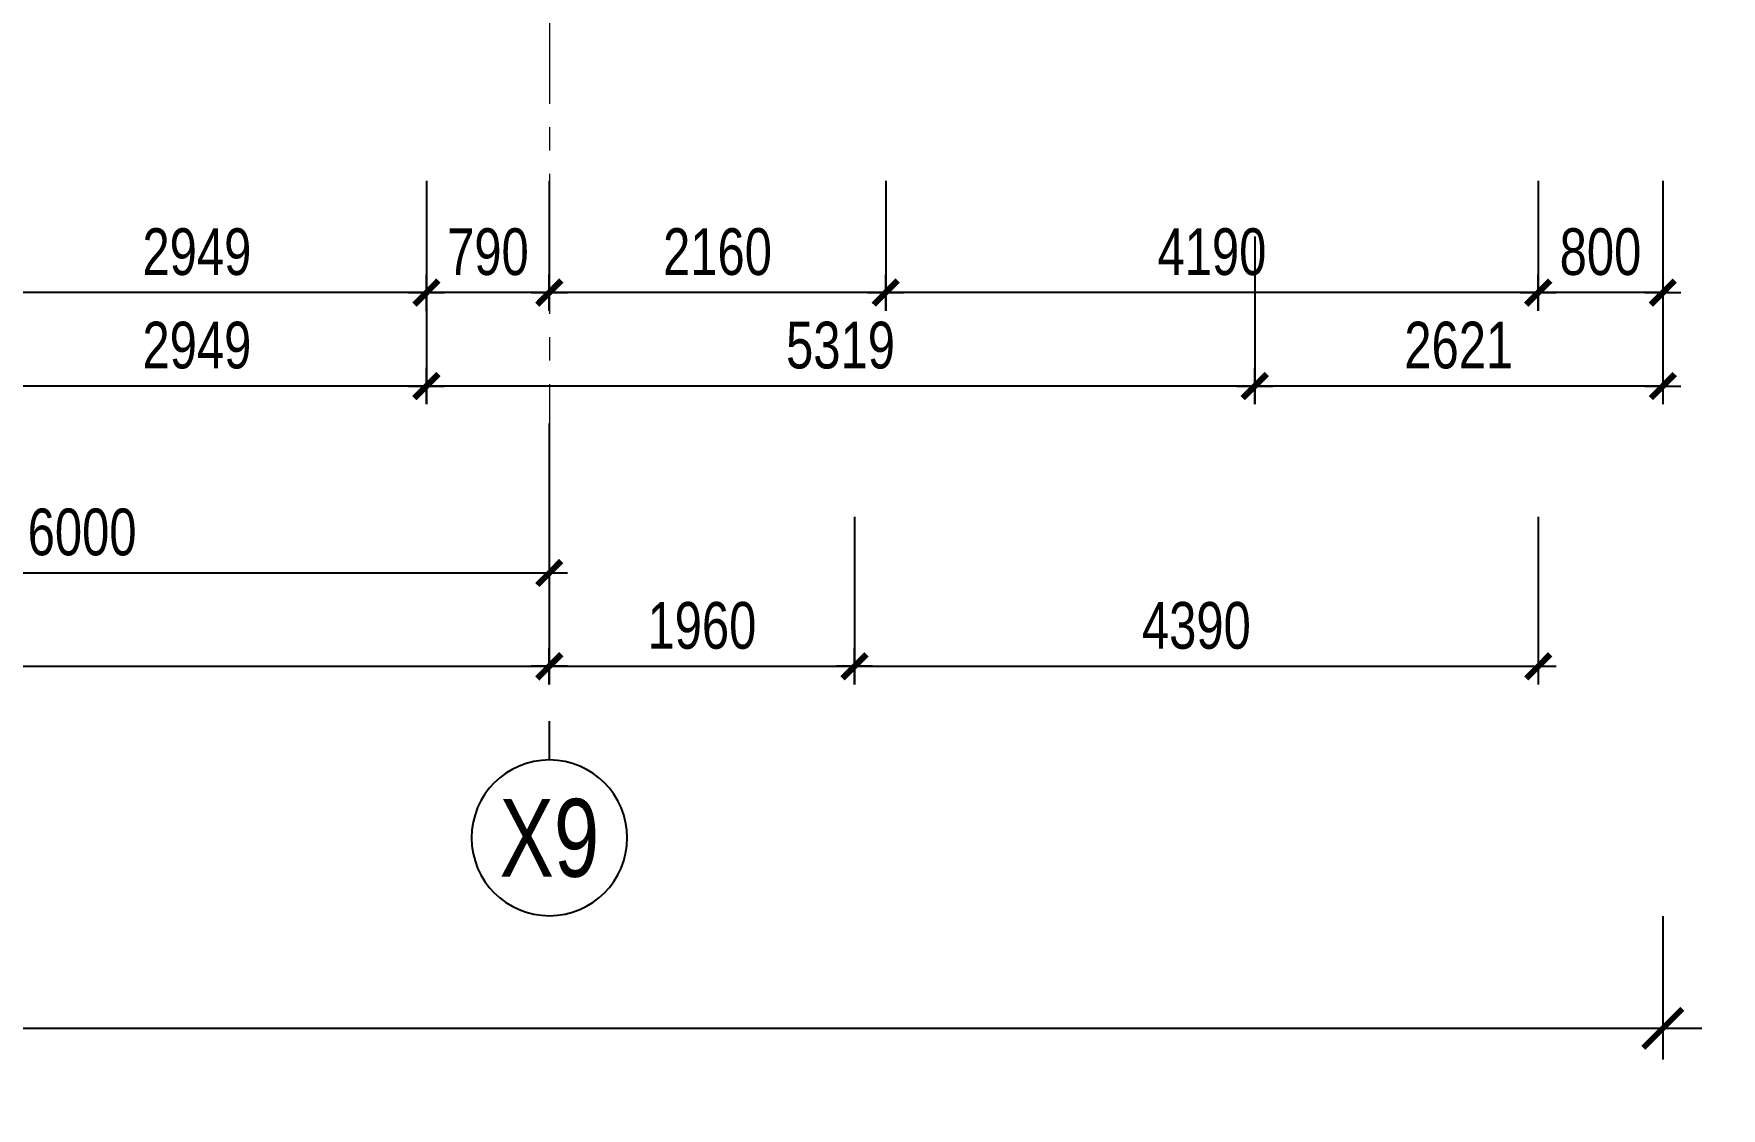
# Model space of a CAD drawing. Header units: millimetres. Extents: x 2611025 to 4139346, y -89870 to 101087.
# Drawn here: x 2702361 to 2713197, y 46563 to 53463 of the extents above; entities that cross this region are included whole.
import ezdxf
from ezdxf.enums import TextEntityAlignment as Align

# ---------------------------------------------------------------- set-up
doc = ezdxf.new("R2010")
doc.units = ezdxf.units.MM
doc.header["$LTSCALE"] = 1200
doc.header["$PDMODE"] = 35
doc.linetypes.add('CENTER2', pattern=[1.125, 0.75, -0.125, 0.125, -0.125])
doc.layers.add('BOUND', color=3, linetype='Continuous', lineweight=20)
doc.layers.add('K-THUOC', color=1, linetype='Continuous', lineweight=18)
doc.layers.add('CDC.01.AXIS', color=160, linetype='CENTER2')
doc.layers.add('CDC.02.DIM', color=1, linetype='Continuous')
doc.styles.add('1', font='arial.ttf', dxfattribs={"width": 0.75})
doc.styles.add('BIGTEXT', font='arial.ttf', dxfattribs={"width": 0.8})
doc.styles.add('DIMTEXT', font='romans.shx', dxfattribs={"width": 0.8})
doc.styles.add('SMTEXT', font='arial.ttf', dxfattribs={"width": 0.75})
doc.dimstyles.new('120X1', dxfattribs={"dimscale": 120, "dimtxt": 2.5, "dimasz": 0.008, "dimexe": 0, "dimexo": 0, "dimgap": 0.9, "dimtad": 1, "dimdec": 0, "dimzin": 13, "dimdsep": 46, "dimtxsty": '1', "dimblk1": 'CHEO', "dimblk2": 'CHEO', "dimsah": 1, "dimcen": 0, "dimclrd": 256, "dimclre": 256, "dimclrt": 3, "dimadec": 0, "dimazin": 0, "dimtfac": 1, "dimtdec": 0, "dimtix": 1, "dimtmove": 2, "dimatfit": 3, "dimldrblk": 'CHEO', "dimfxl": 8, "dimfxlon": 1, "dimtolj": 1, "dimtzin": 13, "dimarcsym": 0})
doc.dimstyles.new('BSV1-100', dxfattribs={"dimtxt": 300, "dimasz": 250, "dimexe": 200, "dimexo": 0, "dimgap": 108, "dimtad": 1, "dimdec": 0, "dimdsep": 46, "dimtxsty": 'SMTEXT', "dimblk": 'ARCHTICK', "dimcen": 100, "dimdle": 250, "dimclrd": 256, "dimclre": 256, "dimclrt": 1, "dimadec": 0, "dimazin": 0, "dimtfac": 1, "dimtdec": 0, "dimtix": 1, "dimtmove": 2, "dimatfit": 3, "dimfxl": 720, "dimfxlon": 1, "dimtolj": 1, "dimtzin": 0, "dimarcsym": 0})
doc.dimstyles.new('BSV100', dxfattribs={"dimscale": 1.5, "dimtxt": 300, "dimasz": 250, "dimexe": 200, "dimexo": 0, "dimgap": 108, "dimtad": 1, "dimdec": 0, "dimdsep": 46, "dimtxsty": 'SMTEXT', "dimblk": 'ARCHTICK', "dimcen": 100, "dimdle": 250, "dimclrd": 256, "dimclre": 256, "dimclrt": 2, "dimadec": 0, "dimazin": 0, "dimtfac": 1, "dimtdec": 0, "dimtix": 1, "dimtmove": 2, "dimatfit": 3, "dimfxl": 550, "dimfxlon": 1, "dimtolj": 1, "dimtzin": 0, "dimarcsym": 0})

# ---------------------------------------------------------------- blocks, each defined once
blk = doc.blocks.new('_ArchTick')
at = {"color": 0, "linetype": 'ByBlock', "const_width": 0.15}
blk.add_lwpolyline([(-0.5, -0.5), (0.5, 0.5)], dxfattribs=at)
blk = doc.blocks.new('*D1680')
at = {"layer": 'BOUND', "lineweight": -2, "transparency": 16777216}
for p, q in [((2672487, 47796), (2672487, 46876)), ((2712822, 47796), (2712822, 46876)), ((2713072, 47076), (2672237, 47076))]:
    blk.add_line(p, q, dxfattribs=at)
at = {"layer": 'Defpoints', "color": 0, "transparency": 16777216}
for p in [(2672487, 55135), (2712822, 55135), (2672487, 47076)]:
    blk.add_point(p, dxfattribs=at)
at = {"layer": 'BOUND', "lineweight": -2, "transparency": 16777216, "xscale": 250, "yscale": 250, "zscale": 250, "rotation": 180}
blk.add_blockref('_ArchTick', (2672487, 47076), dxfattribs=at)
at = {"layer": 'BOUND', "lineweight": -2, "transparency": 16777216, "xscale": 250, "yscale": 250, "zscale": 250}
blk.add_blockref('_ArchTick', (2712822, 47076), dxfattribs=at)
at = {"layer": 'BOUND', "color": 1, "transparency": 16777216, "insert": (2692655, 47339), "char_height": 300, "attachment_point": 5, "style": 'SMTEXT'}
blk.add_mtext('\\A1;COL= -0.50', dxfattribs=at)
blk = doc.blocks.new('*D1693')
at = {"layer": 'Defpoints', "color": 0, "transparency": 16777216}
for p in [(2712822, 55135), (2698985, 54873), (2698985, 45468)]:
    blk.add_point(p, dxfattribs=at)
at = {"layer": 'K-THUOC', "lineweight": -2, "transparency": 16777216}
for p, q in [((2698985, 46293), (2698985, 45168)), ((2712822, 46293), (2712822, 45168)), ((2713197, 45468), (2698610, 45468))]:
    blk.add_line(p, q, dxfattribs=at)
at = {"layer": 'K-THUOC', "lineweight": -2, "transparency": 16777216, "xscale": 375, "yscale": 375, "zscale": 375, "rotation": 180}
blk.add_blockref('_ArchTick', (2698985, 45468), dxfattribs=at)
at = {"layer": 'K-THUOC', "lineweight": -2, "transparency": 16777216, "xscale": 375, "yscale": 375, "zscale": 375}
blk.add_blockref('_ArchTick', (2712822, 45468), dxfattribs=at)
at = {"layer": 'K-THUOC', "color": 2, "transparency": 16777216, "char_height": 300, "attachment_point": 5, "style": 'DIMTEXT'}
for s, insert in [('\\A1;X8&Y1a AREA-TYPE 2', (2705904, 45780)), ('\\A1;SC=45 KN/m', (2705904, 45078))]:
    blk.add_mtext(s, dxfattribs=dict(at, insert=insert))
blk = doc.blocks.new('CHEO')
at = {"layer": 'CDC.02.DIM'}
for points in [[(0, 121), (0, -121)], [(-121, 0), (121, 0)]]:
    blk.add_lwpolyline(points, dxfattribs=at)
at = {"layer": 'CDC.02.DIM', "const_width": 40}
blk.add_lwpolyline([(80, 80), (-80, -81)], dxfattribs=at)
blk = doc.blocks.new('*D1814')
at = {"layer": 'CDC.02.DIM', "lineweight": -2, "transparency": 16777216}
for p, q in [((2699672, 50961), (2699672, 50001)), ((2705672, 50961), (2705672, 50001)), ((2699673, 50001), (2705671, 50001))]:
    blk.add_line(p, q, dxfattribs=at)
at = {"layer": 'Defpoints', "color": 0, "transparency": 16777216}
for p in [(2699672, 52519), (2705672, 52519), (2705672, 50001)]:
    blk.add_point(p, dxfattribs=at)
at = {"layer": 'CDC.02.DIM', "lineweight": -2, "transparency": 16777216, "xscale": 0.96, "yscale": 0.96, "zscale": 0.96, "rotation": 180}
blk.add_blockref('CHEO', (2699672, 50001), dxfattribs=at)
at = {"layer": 'CDC.02.DIM', "lineweight": -2, "transparency": 16777216, "xscale": 0.96, "yscale": 0.96, "zscale": 0.96}
blk.add_blockref('CHEO', (2705672, 50001), dxfattribs=at)
at = {"layer": 'CDC.02.DIM', "color": 3, "transparency": 16777216, "insert": (2702672, 50262), "char_height": 300, "attachment_point": 5, "style": '1'}
blk.add_mtext('\\A1;6000', dxfattribs=at)
blk = doc.blocks.new('_Axis name')
at = {"layer": 'CDC.02.DIM'}
blk.add_line((0, 2.5), (0, 0), dxfattribs=at)
blk.add_circle((0, 7.5), 5, dxfattribs=at)
at = {"layer": 'CDC.02.DIM', "style": 'BIGTEXT', "width": 0.75}
blk.add_attdef('.', text='', height=5, dxfattribs=at).set_placement((0, 7.5), align=Align.MIDDLE)
blk = doc.blocks.new('*D1815')
at = {"layer": 'CDC.02.DIM', "lineweight": -2, "transparency": 16777216}
for p, q in [((2657672, 50361), (2657672, 49401)), ((2705672, 50361), (2705672, 49401)), ((2657673, 49401), (2705671, 49401))]:
    blk.add_line(p, q, dxfattribs=at)
at = {"layer": 'Defpoints', "color": 0, "transparency": 16777216}
for p in [(2657672, 52519), (2705672, 52519), (2705672, 49401)]:
    blk.add_point(p, dxfattribs=at)
at = {"layer": 'CDC.02.DIM', "lineweight": -2, "transparency": 16777216, "xscale": 0.96, "yscale": 0.96, "zscale": 0.96, "rotation": 180}
blk.add_blockref('CHEO', (2657672, 49401), dxfattribs=at)
at = {"layer": 'CDC.02.DIM', "lineweight": -2, "transparency": 16777216, "xscale": 0.96, "yscale": 0.96, "zscale": 0.96}
blk.add_blockref('CHEO', (2705672, 49401), dxfattribs=at)
at = {"layer": 'CDC.02.DIM', "color": 3, "transparency": 16777216, "insert": (2681672, 49662), "char_height": 300, "attachment_point": 5, "style": '1'}
blk.add_mtext('\\A1;48000', dxfattribs=at)
blk = doc.blocks.new('*D1816')
at = {"layer": 'CDC.02.DIM', "lineweight": -2, "transparency": 16777216}
for p, q in [((2705672, 50361), (2705672, 49401)), ((2707632, 50361), (2707632, 49401)), ((2705673, 49401), (2707631, 49401))]:
    blk.add_line(p, q, dxfattribs=at)
at = {"layer": 'Defpoints', "color": 0, "transparency": 16777216}
for p in [(2705672, 52519), (2707632, 52519), (2707632, 49401)]:
    blk.add_point(p, dxfattribs=at)
at = {"layer": 'CDC.02.DIM', "lineweight": -2, "transparency": 16777216, "xscale": 0.96, "yscale": 0.96, "zscale": 0.96, "rotation": 180}
blk.add_blockref('CHEO', (2705672, 49401), dxfattribs=at)
at = {"layer": 'CDC.02.DIM', "lineweight": -2, "transparency": 16777216, "xscale": 0.96, "yscale": 0.96, "zscale": 0.96}
blk.add_blockref('CHEO', (2707632, 49401), dxfattribs=at)
at = {"layer": 'CDC.02.DIM', "color": 3, "transparency": 16777216, "insert": (2706652, 49662), "char_height": 300, "attachment_point": 5, "style": '1'}
blk.add_mtext('\\A1;1960', dxfattribs=at)
blk = doc.blocks.new('*D1823')
at = {"layer": 'CDC.02.DIM', "lineweight": -2, "transparency": 16777216}
for p, q in [((2707632, 50361), (2707632, 49401)), ((2712022, 50361), (2712022, 49401)), ((2707633, 49401), (2712021, 49401))]:
    blk.add_line(p, q, dxfattribs=at)
at = {"layer": 'Defpoints', "color": 0, "transparency": 16777216}
for p in [(2707632, 52519), (2712022, 52519), (2712022, 49401)]:
    blk.add_point(p, dxfattribs=at)
at = {"layer": 'CDC.02.DIM', "lineweight": -2, "transparency": 16777216, "xscale": 0.96, "yscale": 0.96, "zscale": 0.96, "rotation": 180}
blk.add_blockref('CHEO', (2707632, 49401), dxfattribs=at)
at = {"layer": 'CDC.02.DIM', "lineweight": -2, "transparency": 16777216, "xscale": 0.96, "yscale": 0.96, "zscale": 0.96}
blk.add_blockref('CHEO', (2712022, 49401), dxfattribs=at)
at = {"layer": 'CDC.02.DIM', "color": 3, "transparency": 16777216, "insert": (2709827, 49662), "char_height": 300, "attachment_point": 5, "style": '1'}
blk.add_mtext('\\A1;4390', dxfattribs=at)
blk = doc.blocks.new('*D1824')
at = {"layer": 'CDC.02.DIM', "lineweight": -2, "transparency": 16777216}
for p, q in [((2712022, 52519), (2712022, 51801)), ((2712822, 52519), (2712822, 51801)), ((2712821, 51801), (2712023, 51801))]:
    blk.add_line(p, q, dxfattribs=at)
at = {"layer": 'Defpoints', "color": 0, "transparency": 16777216}
for p in [(2712022, 52519), (2712822, 52519), (2712022, 51801)]:
    blk.add_point(p, dxfattribs=at)
at = {"layer": 'CDC.02.DIM', "lineweight": -2, "transparency": 16777216, "xscale": 0.96, "yscale": 0.96, "zscale": 0.96, "rotation": 180}
blk.add_blockref('CHEO', (2712022, 51801), dxfattribs=at)
at = {"layer": 'CDC.02.DIM', "lineweight": -2, "transparency": 16777216, "xscale": 0.96, "yscale": 0.96, "zscale": 0.96}
blk.add_blockref('CHEO', (2712822, 51801), dxfattribs=at)
at = {"layer": 'CDC.02.DIM', "color": 3, "transparency": 16777216, "insert": (2712422, 52062), "char_height": 300, "attachment_point": 5, "style": '1'}
blk.add_mtext('\\A1;800', dxfattribs=at)
blk = doc.blocks.new('*D1825')
at = {"layer": 'CDC.02.DIM', "lineweight": -2, "transparency": 16777216}
for p, q in [((2707832, 52519), (2707832, 51801)), ((2712022, 52519), (2712022, 51801)), ((2712021, 51801), (2707833, 51801))]:
    blk.add_line(p, q, dxfattribs=at)
at = {"layer": 'Defpoints', "color": 0, "transparency": 16777216}
for p in [(2707832, 52519), (2712022, 52519), (2707832, 51801)]:
    blk.add_point(p, dxfattribs=at)
at = {"layer": 'CDC.02.DIM', "lineweight": -2, "transparency": 16777216, "xscale": 0.96, "yscale": 0.96, "zscale": 0.96, "rotation": 180}
blk.add_blockref('CHEO', (2707832, 51801), dxfattribs=at)
at = {"layer": 'CDC.02.DIM', "lineweight": -2, "transparency": 16777216, "xscale": 0.96, "yscale": 0.96, "zscale": 0.96}
blk.add_blockref('CHEO', (2712022, 51801), dxfattribs=at)
at = {"layer": 'CDC.02.DIM', "color": 3, "transparency": 16777216, "insert": (2709927, 52062), "char_height": 300, "attachment_point": 5, "style": '1'}
blk.add_mtext('\\A1;4190', dxfattribs=at)
blk = doc.blocks.new('*D1826')
at = {"layer": 'CDC.02.DIM', "lineweight": -2, "transparency": 16777216}
for p, q in [((2705672, 52519), (2705672, 51801)), ((2707832, 52519), (2707832, 51801)), ((2707831, 51801), (2705673, 51801))]:
    blk.add_line(p, q, dxfattribs=at)
at = {"layer": 'Defpoints', "color": 0, "transparency": 16777216}
for p in [(2705672, 52519), (2707832, 52519), (2705672, 51801)]:
    blk.add_point(p, dxfattribs=at)
at = {"layer": 'CDC.02.DIM', "lineweight": -2, "transparency": 16777216, "xscale": 0.96, "yscale": 0.96, "zscale": 0.96, "rotation": 180}
blk.add_blockref('CHEO', (2705672, 51801), dxfattribs=at)
at = {"layer": 'CDC.02.DIM', "lineweight": -2, "transparency": 16777216, "xscale": 0.96, "yscale": 0.96, "zscale": 0.96}
blk.add_blockref('CHEO', (2707832, 51801), dxfattribs=at)
at = {"layer": 'CDC.02.DIM', "color": 3, "transparency": 16777216, "insert": (2706752, 52062), "char_height": 300, "attachment_point": 5, "style": '1'}
blk.add_mtext('\\A1;2160', dxfattribs=at)
blk = doc.blocks.new('*D1827')
at = {"layer": 'CDC.02.DIM', "lineweight": -2, "transparency": 16777216}
for p, q in [((2704883, 52519), (2704883, 51801)), ((2705672, 52519), (2705672, 51801)), ((2705671, 51801), (2704884, 51801))]:
    blk.add_line(p, q, dxfattribs=at)
at = {"layer": 'Defpoints', "color": 0, "transparency": 16777216}
for p in [(2704883, 52519), (2705672, 52519), (2704883, 51801)]:
    blk.add_point(p, dxfattribs=at)
at = {"layer": 'CDC.02.DIM', "lineweight": -2, "transparency": 16777216, "xscale": 0.96, "yscale": 0.96, "zscale": 0.96, "rotation": 180}
blk.add_blockref('CHEO', (2704883, 51801), dxfattribs=at)
at = {"layer": 'CDC.02.DIM', "lineweight": -2, "transparency": 16777216, "xscale": 0.96, "yscale": 0.96, "zscale": 0.96}
blk.add_blockref('CHEO', (2705672, 51801), dxfattribs=at)
at = {"layer": 'CDC.02.DIM', "color": 3, "transparency": 16777216, "insert": (2705278, 52062), "char_height": 300, "attachment_point": 5, "style": '1'}
blk.add_mtext('\\A1;790', dxfattribs=at)
blk = doc.blocks.new('*D1828')
at = {"layer": 'CDC.02.DIM', "lineweight": -2, "transparency": 16777216}
for p, q in [((2701934, 52519), (2701934, 51801)), ((2704883, 52519), (2704883, 51801)), ((2704882, 51801), (2701935, 51801))]:
    blk.add_line(p, q, dxfattribs=at)
at = {"layer": 'Defpoints', "color": 0, "transparency": 16777216}
for p in [(2701934, 52519), (2704883, 52519), (2701934, 51801)]:
    blk.add_point(p, dxfattribs=at)
at = {"layer": 'CDC.02.DIM', "lineweight": -2, "transparency": 16777216, "xscale": 0.96, "yscale": 0.96, "zscale": 0.96, "rotation": 180}
blk.add_blockref('CHEO', (2701934, 51801), dxfattribs=at)
at = {"layer": 'CDC.02.DIM', "lineweight": -2, "transparency": 16777216, "xscale": 0.96, "yscale": 0.96, "zscale": 0.96}
blk.add_blockref('CHEO', (2704883, 51801), dxfattribs=at)
at = {"layer": 'CDC.02.DIM', "color": 3, "transparency": 16777216, "insert": (2703409, 52062), "char_height": 300, "attachment_point": 5, "style": '1'}
blk.add_mtext('\\A1;2949', dxfattribs=at)
blk = doc.blocks.new('*D1851')
at = {"layer": 'CDC.02.DIM', "lineweight": -2, "transparency": 16777216}
for p, q in [((2710202, 52161), (2710202, 51201)), ((2712822, 52161), (2712822, 51201)), ((2712821, 51201), (2710203, 51201))]:
    blk.add_line(p, q, dxfattribs=at)
at = {"layer": 'Defpoints', "color": 0, "transparency": 16777216}
for p in [(2710202, 52519), (2712822, 52519), (2710202, 51201)]:
    blk.add_point(p, dxfattribs=at)
at = {"layer": 'CDC.02.DIM', "lineweight": -2, "transparency": 16777216, "xscale": 0.96, "yscale": 0.96, "zscale": 0.96, "rotation": 180}
blk.add_blockref('CHEO', (2710202, 51201), dxfattribs=at)
at = {"layer": 'CDC.02.DIM', "lineweight": -2, "transparency": 16777216, "xscale": 0.96, "yscale": 0.96, "zscale": 0.96}
blk.add_blockref('CHEO', (2712822, 51201), dxfattribs=at)
at = {"layer": 'CDC.02.DIM', "color": 3, "transparency": 16777216, "insert": (2711512, 51462), "char_height": 300, "attachment_point": 5, "style": '1'}
blk.add_mtext('\\A1;2621', dxfattribs=at)
blk = doc.blocks.new('*D1852')
at = {"layer": 'CDC.02.DIM', "lineweight": -2, "transparency": 16777216}
for p, q in [((2704883, 52161), (2704883, 51201)), ((2710202, 52161), (2710202, 51201)), ((2710201, 51201), (2704884, 51201))]:
    blk.add_line(p, q, dxfattribs=at)
at = {"layer": 'Defpoints', "color": 0, "transparency": 16777216}
for p in [(2704883, 52519), (2710202, 52519), (2704883, 51201)]:
    blk.add_point(p, dxfattribs=at)
at = {"layer": 'CDC.02.DIM', "lineweight": -2, "transparency": 16777216, "xscale": 0.96, "yscale": 0.96, "zscale": 0.96, "rotation": 180}
blk.add_blockref('CHEO', (2704883, 51201), dxfattribs=at)
at = {"layer": 'CDC.02.DIM', "lineweight": -2, "transparency": 16777216, "xscale": 0.96, "yscale": 0.96, "zscale": 0.96}
blk.add_blockref('CHEO', (2710202, 51201), dxfattribs=at)
at = {"layer": 'CDC.02.DIM', "color": 3, "transparency": 16777216, "insert": (2707542, 51462), "char_height": 300, "attachment_point": 5, "style": '1'}
blk.add_mtext('\\A1;5319', dxfattribs=at)
blk = doc.blocks.new('*D1853')
at = {"layer": 'CDC.02.DIM', "lineweight": -2, "transparency": 16777216}
for p, q in [((2701934, 52161), (2701934, 51201)), ((2704883, 52161), (2704883, 51201)), ((2704882, 51201), (2701935, 51201))]:
    blk.add_line(p, q, dxfattribs=at)
at = {"layer": 'Defpoints', "color": 0, "transparency": 16777216}
for p in [(2701934, 52519), (2704883, 52519), (2701934, 51201)]:
    blk.add_point(p, dxfattribs=at)
at = {"layer": 'CDC.02.DIM', "lineweight": -2, "transparency": 16777216, "xscale": 0.96, "yscale": 0.96, "zscale": 0.96, "rotation": 180}
blk.add_blockref('CHEO', (2701934, 51201), dxfattribs=at)
at = {"layer": 'CDC.02.DIM', "lineweight": -2, "transparency": 16777216, "xscale": 0.96, "yscale": 0.96, "zscale": 0.96}
blk.add_blockref('CHEO', (2704883, 51201), dxfattribs=at)
at = {"layer": 'CDC.02.DIM', "color": 3, "transparency": 16777216, "insert": (2703409, 51462), "char_height": 300, "attachment_point": 5, "style": '1'}
blk.add_mtext('\\A1;2949', dxfattribs=at)

msp = doc.modelspace()

# ---------------------------------------------------------------- linework, layer by layer
at = {"layer": 'CDC.01.AXIS', "color": 5, "lineweight": 9, "true_color": 0x0100ff}
msp.add_line((2705673.4, 95764), (2705673.4, 49400.8), dxfattribs=at)

# ---------------------------------------------------------------- block references
at = {"layer": 'CDC.02.DIM'}
ref = msp.add_blockref('_Axis name', (2705672.5, 49049.7), dxfattribs=dict(at, xscale=-100, yscale=100, zscale=100, rotation=180))
ref.add_attrib('.', 'X9', dxfattribs={"height": 500, "style": 'BIGTEXT', "width": 0.75}).set_placement((2705672.5, 48299.7), align=Align.MIDDLE)

# ---------------------------------------------------------------- dimensions: what is measured, and where the dimension line sits
at = {"layer": 'BOUND'}
dim = msp.add_linear_dim(base=(2672486.8, 47075.8), p1=(2712822.4, 55134.8), p2=(2672486.8, 55134.8), text='COL= -0.50', dimstyle='BSV1-100', dxfattribs=at)
dim.commit()
dim.dimension.update_dxf_attribs({"geometry": '*D1680', "text_midpoint": (2692654.6, 47339)})
at = {"layer": 'CDC.02.DIM'}
for base, p1, p2, picture, middle in [((2705672.4, 49400.8), (2657672.4, 52518.6), (2705672.4, 52518.6), '*D1815', (2681672.4, 49662)), ((2705672.4, 50000.8), (2699672.4, 52518.6), (2705672.4, 52518.6), '*D1814', (2702672.4, 50262)), ((2701934.2, 51800.8), (2704882.9, 52518.6), (2701934.2, 52518.6), '*D1828', (2703408.5, 52062)), ((2701934.2, 51200.8), (2704882.9, 52518.6), (2701934.2, 52518.6), '*D1853', (2703408.5, 51462)), ((2704882.9, 51800.8), (2705672.5, 52518.6), (2704882.9, 52518.6), '*D1827', (2705277.7, 52062)), ((2704882.9, 51200.8), (2710201.7, 52518.6), (2704882.9, 52518.6), '*D1852', (2707542.3, 51462.1)), ((2707632.4, 49400.8), (2705672.4, 52518.6), (2707632.4, 52518.6), '*D1816', (2706652.4, 49662)), ((2705672.5, 51800.8), (2707832.2, 52518.6), (2705672.5, 52518.6), '*D1826', (2706752.3, 52062)), ((2712022.4, 49400.8), (2707632.4, 52518.6), (2712022.4, 52518.6), '*D1823', (2709827.4, 49662.1)), ((2707832.2, 51800.8), (2712022.4, 52518.6), (2707832.2, 52518.6), '*D1825', (2709927.3, 52062)), ((2710201.7, 51200.8), (2712822.4, 52518.6), (2710201.7, 52518.6), '*D1851', (2711512.1, 51462)), ((2712022.4, 51800.8), (2712822.4, 52518.6), (2712022.4, 52518.6), '*D1824', (2712422.4, 52062))]:
    dim = msp.add_linear_dim(base=base, p1=p1, p2=p2, dimstyle='120X1', dxfattribs=at)
    dim.commit()
    dim.dimension.update_dxf_attribs({"geometry": picture, "text_midpoint": middle})
at = {"layer": 'K-THUOC'}
dim = msp.add_linear_dim(base=(2698985.4, 45468.1), p1=(2712822.4, 55134.8), p2=(2698985.4, 54873.1), text='X8&Y1a AREA-TYPE 2\\XSC=45 KN/m', dimstyle='BSV100', override={"dimtxt": 200, "dimtxsty": 'DIMTEXT'}, dxfattribs=at)
dim.commit()
dim.dimension.update_dxf_attribs({"geometry": '*D1693', "text_midpoint": (2705903.9, 45468.1)})

doc.saveas('drawing.dxf')
